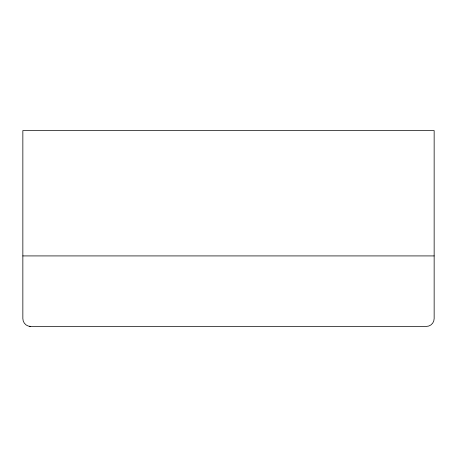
<?xml version="1.0" encoding="UTF-8"?>
<svg xmlns="http://www.w3.org/2000/svg" width="457" height="457" viewBox="0 0 457 457"><rect width="100%" height="100%" fill="white"/><g stroke="black" fill="none" stroke-linecap="round" stroke-linejoin="round"><path stroke-width="0.69" d="M22.85 255.92L434.15 255.92M29.899 326.429L426.318 326.429A7.832 7.832 0 0 0 434.15 318.592L434.15 130.571L22.85 130.571L22.85 318.592A7.832 7.832 0 0 0 30.682 326.429L29.659 326.361"/></g></svg>
